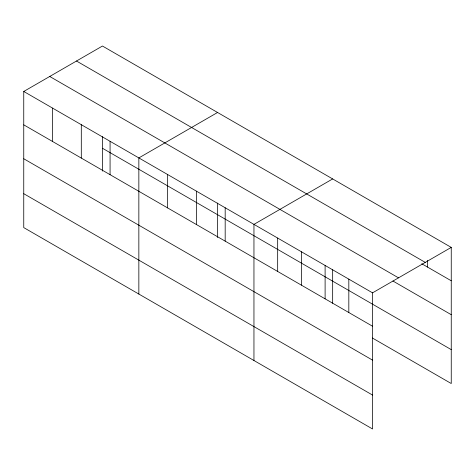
<?xml version="1.0" encoding="UTF-8"?>
<svg xmlns="http://www.w3.org/2000/svg" width="475" height="475" viewBox="0 0 475 475"><rect width="100%" height="100%" fill="white"/><g stroke="black" fill="none" stroke-linecap="round" stroke-linejoin="round"><path stroke-width="0.71" d="M23.75 91.467L372.543 292.837L372.543 428.973L23.75 227.602L23.75 91.467L102.457 46.027L451.25 247.398L451.25 383.533L372.406 338.01M217.562 112.48L138.848 157.92L138.848 294.055M332.66 178.933L253.953 224.372L253.953 360.507M372.543 292.837L451.25 247.398M76.487 61.02L425.273 262.396M421.764 263.756L451.25 280.778M49.727 76.469L398.513 277.845M392.92 281.01L451.25 314.688M102.457 148.253L451.25 349.624M23.75 124.848L372.543 326.224M23.75 158.757L372.543 360.133M23.75 193.693L372.543 395.069M427.53 260.413L427.53 267.087M348.822 279.146L348.822 312.532M332.66 269.515L332.66 303.27M325.108 265.454L325.108 298.834M301.387 251.762L301.387 285.142M277.667 238.064L277.667 271.451M225.18 207.759L225.18 241.146M217.562 203.062L217.562 237.553M196.401 191.146L196.401 224.533M167.627 174.533L167.627 207.919M110.075 141.307L110.075 174.693M102.457 136.604L102.457 171.101M81.302 124.693L81.302 158.08M52.523 108.08L52.523 141.467"/></g></svg>
